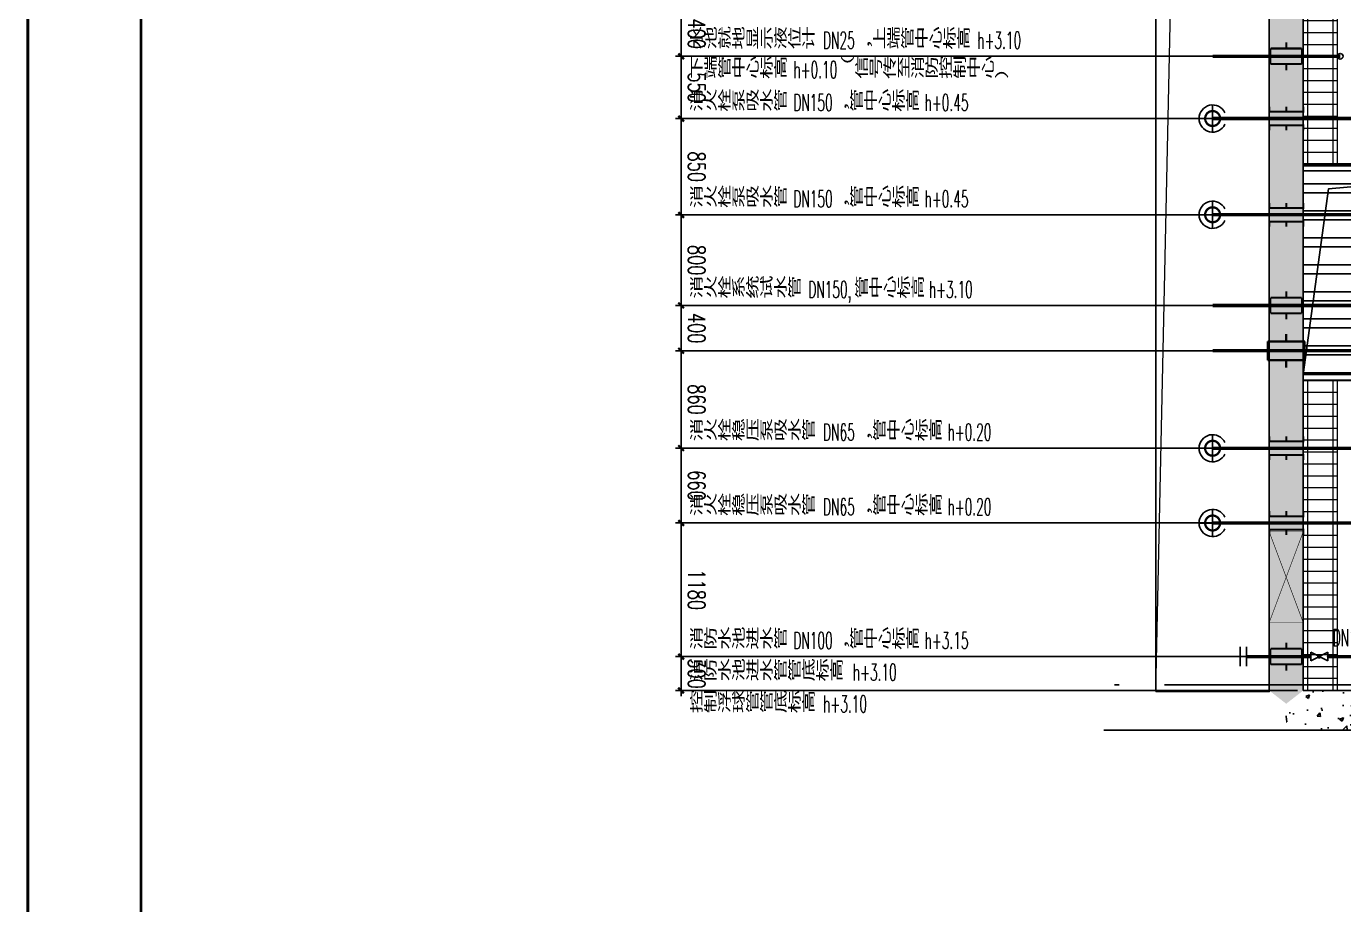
# Model space of a CAD drawing. Extents: x -452079 to 117456, y 3902 to 836955.
# Drawn here: x -328211 to -316578, y 56970 to 64725 of the extents above; entities that cross this region are included whole.
import ezdxf
from ezdxf.enums import TextEntityAlignment as Align

# ---------------------------------------------------------------- set-up
doc = ezdxf.new("R2010")
doc.units = 0
doc.header["$LTSCALE"] = 1000
doc.header["$MEASUREMENT"] = 0
for name, pattern in [('CONTINOUS', [0]), ('DASH', [0.35, 0.25, -0.1]), ('DOTE', [2.4200000000000004, 2, -0.2, 0.02, -0.2]), ('DOTE_30', [0.726, 0.6, -0.06, 0.006, -0.06])]:
    doc.linetypes.add(name, pattern=pattern)
for name, color, linetype in [('0-cxFrame', 155, 'Continuous'), ('A-AXIS-DOTE', 14, 'DOTE'), ('A-AXIS-DP', 126, 'Continuous'), ('A-AXIS-SYMB', 3, 'Continuous'), ('A-HATCH-2', 251, 'Continuous'), ('A-STAIR', 150, 'Continuous'), ('A-WINDOW', 140, 'Continuous'), ('A-防火门窗', 1, 'Continuous'), ('AS-COLN', 6, 'Continuous'), ('AS-WALL', 40, 'Continuous'), ('AS-结构边线层', 200, 'Continuous'), ('FM_ZF凝结', 150, 'Continuous'), ('FM_ZF污水', 2, 'Continuous'), ('FM_ZF消防', 1, 'Continuous'), ('FM_ZF给水', 3, 'Continuous'), ('gps-wang', 90, 'Continuous'), ('S-TEXT_其他文字', 3, 'Continuous'), ('S-wang', 3, 'Continuous'), ('TWT_DIM', 3, 'Continuous'), ('TWT_TEXT', 7, 'Continuous'), ('WALL', 2, 'Continuous'), ('WZ_ZF给水', 3, 'Continuous')]:
    doc.layers.add(name, color=color, linetype=linetype)
for name, color, linetype, lineweight in [('0-cxText', 131, 'Continuous', 25), ('A-WALL-HATCH', 8, 'Continuous', 13), ('Gps-ZF凝结', 150, 'DOTE_30', 60), ('Gps-ZF污水', 2, 'DASH', 60), ('Gps-ZF消防', 1, 'TG_X', 60), ('Gps-ZF给水', 3, 'TG_J', 60), ('S-col', 2, 'Continuous', 0)]:
    doc.layers.add(name, color=color, linetype=linetype, lineweight=lineweight)
doc.styles.add('_TCH_DIM', font='SIMPLEX', dxfattribs={"width": 0.75, "bigfont": '@1HZTXT'})
doc.styles.add('_TCH_DIM_T3', font='SIMPLEX', dxfattribs={"width": 0.7058823529411765, "bigfont": 'GBCBIG'})
doc.styles.add('_TWT_PIPEDN', font='SIMPLEX', dxfattribs={"width": 0.65, "height": 3.5, "bigfont": 'HZTXT'})
doc.styles.add('cx_tuming', font='')
doc.styles.add('cx_tuqian1', font='')
doc.styles.add('TG_LINETYPE', font='SIMPLEX', dxfattribs={"width": 0.8, "height": 3.5, "bigfont": 'HZTXT'})
doc.styles.add('黑体', font='', dxfattribs={"height": 12})
doc.styles.get('cx_tuming').set_extended_font_data('SimHei')
doc.styles.get('cx_tuqian1').set_extended_font_data('SimSun')
doc.styles.get('黑体').set_extended_font_data('SimHei')
doc.linetypes.add('TG_J', pattern='A,2,-0.3,["J",TG_LINETYPE,S=0.1,R=0,X=-0.23,Y=-0.15],0', length=2.3)
doc.linetypes.add('TG_X', pattern='A,5,-0.3,["X",TG_LINETYPE,S=0.1,R=0,X=-0.23,Y=-0.15],0', length=5.3)
doc.dimstyles.new('_TCH_ARCH&&50', dxfattribs={"dimtxt": 148.75, "dimasz": 50, "dimexe": 50, "dimexo": 50, "dimgap": 63.12500000000001, "dimtad": 1, "dimdec": 0, "dimzin": 0, "dimdsep": 46, "dimtxsty": '_TCH_DIM_T3', "dimblk": 'ARCHTICK', "dimcen": 0.09, "dimclrt": 7, "dimazin": 2, "dimtfac": 1, "dimtdec": 0, "dimtix": 1, "dimtmove": 2, "dimatfit": 3, "dimfxl": 0, "dimtolj": 1, "dimtzin": 0, "dimarcsym": 0})
pattern_1 = [(49.99999999999999, (375246.5758206437, -51127.69472976355), (358.6300913003767, -31.37606749129755), [37.5, -412.5]), (355, (375246.5758206437, -51127.69472976355), (-69.3756668065, 376.0960668500059), [30, -330]), (100.4514, (375276.4616606437, -51130.30939976355), (289.2546908570108, 344.7197710304768), [31.870095, -350.571056]), (46.18420000000001, (375246.5758206437, -51027.69472976355), (533.6205243128222, -82.75950716450905), [56.25, -618.75]), (96.6356, (375291.0441931437, -51034.59138326355), (467.3313527743517, 487.0589354502209), [47.805144, -525.8565]), (351.1842, (375246.5758206437, -51027.69472976355), (467.3309725668136, 487.0593004626623), [45, -495]), (21, (375296.5758206437, -51052.69472976355), (298.4535260592309, -201.3094453326694), [37.5, -412.5]), (326.0000000000001, (375296.5758206437, -51052.69472976355), (121.6576659607909, 362.5750225234265), [30, -330]), (71.4514, (375321.4469371437, -51069.47053276355), (420.111314290745, 161.2652483549762), [31.870095, -350.571056]), (37.50000000000001, (375246.5758206437, -51127.69472976355), (6.079927658645334, 166.4469269156558), [0, -326, 0, -335, 0, -331.25]), (7.499999999999999, (375246.5758206437, -51127.69472976355), (131.5347687210743, 197.2058559411801), [0, -191, 0, -318.5, 0, -126.25]), (327.5, (375135.0758206437, -51127.69472976355), (266.9112180862045, -11.27743586718988), [0, -125, 0, -390, 0, -517.5]), (317.5, (375085.0758206437, -51127.69472976355), (291.5930846711931, 50.05249116615887), [0, -162.5, 0, -259, 0, -367.5])]
pattern_2 = [(49.99999999999999, (382155.6185717999, -57909.95943706372), (358.6300913003767, -31.37606749129755), [37.5, -412.5]), (355, (382155.6185717999, -57909.95943706372), (-69.3756668065, 376.0960668500059), [30, -330]), (100.4514, (382185.5044117999, -57912.57410706372), (289.2546908570108, 344.7197710304768), [31.870095, -350.571056]), (46.18420000000001, (382155.6185717999, -57809.95943706372), (533.6205243128222, -82.75950716450905), [56.25, -618.75]), (96.6356, (382200.0869442999, -57816.85609056372), (467.3313527743517, 487.0589354502209), [47.805144, -525.8565]), (351.1842, (382155.6185717999, -57809.95943706372), (467.3309725668136, 487.0593004626623), [45, -495]), (21, (382205.6185717999, -57834.95943706372), (298.4535260592309, -201.3094453326694), [37.5, -412.5]), (326.0000000000001, (382205.6185717999, -57834.95943706372), (121.6576659607909, 362.5750225234265), [30, -330]), (71.4514, (382230.4896882999, -57851.73524006372), (420.111314290745, 161.2652483549762), [31.870095, -350.571056]), (37.50000000000001, (382155.6185717999, -57909.95943706372), (6.079927658645334, 166.4469269156558), [0, -326, 0, -335, 0, -331.25]), (7.499999999999999, (382155.6185717999, -57909.95943706372), (131.5347687210743, 197.2058559411801), [0, -191, 0, -318.5, 0, -126.25]), (327.5, (382044.1185717999, -57909.95943706372), (266.9112180862045, -11.27743586718988), [0, -125, 0, -390, 0, -517.5]), (317.5, (381994.1185717999, -57909.95943706372), (291.5930846711931, 50.05249116615887), [0, -162.5, 0, -259, 0, -367.5])]

# ---------------------------------------------------------------- blocks, each defined once
blk = doc.blocks.new('TK22.A0 L(Dragon)')
at = {"layer": '0-cxFrame', "color": 7, "const_width": 0.5}
blk.add_lwpolyline([(0, 0), (-1189, 0), (-1189, 841), (0, 841)], close=True, dxfattribs=at)
at = {"layer": '0-cxFrame', "const_width": 0.5}
blk.add_lwpolyline([(-80, 10), (-1169, 10), (-1169, 831), (-80, 831)], close=True, dxfattribs=at)
at = {"style": '黑体', "flags": 4}
blk.add_attdef('图幅', text='', height=3.3, dxfattribs=at).set_placement((-40, 3), align=Align.RIGHT)
at = {"layer": '0-cxText', "flags": 4}
for tag, height, style, p in [('建设单位', 3.5, 'cx_tuming', (-45, 240)), ('项目名称', 3.5, 'cx_tuming', (-45, 210)), ('子项名称', 3.5, 'cx_tuming', (-45, 180)), ('工程编号', 3.3, 'cx_tuqian1', (-35, 165)), ('图名1', 3.5, 'cx_tuming', (-45, 87)), ('图名2', 3.5, 'cx_tuming', (-45, 79)), ('图名3', 3.5, 'cx_tuming', (-45, 71)), ('出图日期', 3.3, 'cx_tuqian1', (-39, 60)), ('专业', 3.3, 'cx_tuqian1', (-55, 52)), ('图号', 3.3, 'cx_tuqian1', (-55, 44)), ('版次', 3.3, 'cx_tuqian1', (-20, 44))]:
    blk.add_attdef(tag, text='', height=height, dxfattribs=dict(at, style=style)).set_placement(p, align=Align.MIDDLE)
blk = doc.blocks.new('喇叭裤_M_F')
at = {"layer": 'S-TEXT_其他文字'}
for p, q in [((-2943334.930552511, 331393.1658825671), (-2943334.930552511, 331633.1658825671)), ((-2943454.930552511, 331513.1658825671), (-2943214.930552511, 331513.1658825671))]:
    blk.add_line(p, q, dxfattribs=at)
at = {"layer": 'S-TEXT_其他文字', "const_width": 20}
blk.add_lwpolyline([(-2943268.930585472, 331513.0998825525, -3999.999915126028), (-2943268.930552511, 331513.1658825671)], format="xyb", dxfattribs=at)
at = {"layer": 'S-TEXT_其他文字'}
blk.add_arc((-2943334.930552451, 331513.1658822988), 120, 295.2498606566417, 244.6970538602092, dxfattribs=at)
blk = doc.blocks.new('$LinePat$饰面砖')
at = {"color": 0}
for p, q in [((0, 0), (70, 0)), ((0, 0), (0, -100)), ((35, 0), (35, -100)), ((70, 0), (70, -100)), ((0, -100), (70, -100))]:
    blk.add_line(p, q, dxfattribs=at)
at = {"color": 0, "linetype": 'DASH'}
for p, q in [((0, -12.5), (70, -12.5)), ((0, -87.5), (70, -87.5))]:
    blk.add_line(p, q, dxfattribs=at)
blk = doc.blocks.new('$DorLib2D$00000002')
for p, q in [((-0.5, -1e-16), (-0.5000000000000007, 0.4875)), ((-0.4750000000000007, 0.4875), (-0.5000000000000007, 0.4875)), ((-0.475, 0), (-0.4750000000000007, 0.4875)), ((0.475, 0), (0.4750000000000007, 0.4875)), ((0.4750000000000007, 0.4875), (0.5000000000000007, 0.4875)), ((0.5, -1e-16), (0.5000000000000007, 0.4875)), ((-0.5, -1e-16), (-0.475, 0)), ((0.5, -1e-16), (0.475, 0))]:
    blk.add_line(p, q)
at = {"lineweight": 13}
for centre, start, end in [((-0.4875, 0), 0, 88.53071641864632), ((0.4875, 0), 91.46928358135372, 180)]:
    blk.add_arc(centre, 0.4875, start, end, dxfattribs=at)
blk = doc.blocks.new('_FZH')
at = {"layer": 'A-HATCH-2'}
blk.add_lwpolyline([(-0.4374999996794031, -0.2500000000006821), (-0.4374999996794031, 0.2499999999993179), (-0.2974999996793031, 0.2499999999993179), (-0.2974999996793031, 0.06749999999919964), (0.2975000003207242, 0.06749999999919964), (0.2975000003207242, 0.2499999999993179), (0.4375000003205969, 0.2499999999993179), (0.4375000003205969, -0.2500000000006821), (0.2975000003207242, -0.2500000000006821), (0.2975000003207242, -0.06750000000079126), (-0.2974999996793031, -0.06750000000079126), (-0.2974999996793031, -0.2500000000006821)], close=True, dxfattribs=at)
at = {"layer": 'S-col'}
blk.add_lwpolyline([(-0.3749999996794031, -0.1875000000006821), (-0.3749999996794031, 0.1874999999993179), (-0.3599999996793031, 0.1874999999993179), (-0.3599999996793031, 0.004999999999199645), (0.3600000003207242, 0.004999999999199645), (0.3600000003207242, 0.1874999999993179), (0.3750000003205969, 0.1874999999993179), (0.3750000003205969, -0.1875000000006821), (0.3600000003207242, -0.1875000000006821), (0.3600000003207242, -0.00500000000079126), (-0.3599999996793031, -0.00500000000079126), (-0.3599999996793031, -0.1875000000006821)], close=True, dxfattribs=at)
blk = doc.blocks.new('A$C7EDB0725')
at = {"layer": 'A-HATCH-2'}
h = blk.add_hatch(dxfattribs=at)
h.set_pattern_fill('混凝土', color=8, scale=50)
h.set_pattern_definition(pattern_1)
h.paths.add_polyline_path([(1760.035002462333, 15922.82172966081), (1460.035002462333, 15922.82172966081), (1460.035002462158, 811.935485348411), (1610.035002462333, 695.2688186821324), (1760.035002462508, 811.9354853494588)])
h = blk.add_hatch(dxfattribs=at)
h.set_pattern_fill('混凝土', color=8, scale=50)
h.set_pattern_definition(pattern_1)
h.paths.add_polyline_path([(8660.035002687539, 15922.82172965952), (8310.035002840625, 15922.82172966081), (8310.035002840392, 811.935485348411), (8460.035002840566, 695.2688186821324), (8660.035002687713, 811.9354853481782)])
h = blk.add_hatch(dxfattribs=at)
h.set_pattern_fill('混凝土', color=8, scale=50)
h.set_pattern_definition(pattern_2)
h.paths.add_polyline_path([(2960.0350024621, 13882.82172966127), (3760.0350024621, 13882.82172966127), (3760.0350024621, 14682.82172966127), (2960.0350024621, 14682.82172966127)])
h = blk.add_hatch(dxfattribs=at)
h.set_pattern_fill('混凝土', color=8, scale=50)
h.set_pattern_definition([(49.99999999999999, (382155.6185717999, -55909.95943706372), (358.6300913003767, -31.37606749129755), [37.5, -412.5]), (355, (382155.6185717999, -55909.95943706372), (-69.3756668065, 376.0960668500059), [30, -330]), (100.4514, (382185.5044117999, -55912.57410706372), (289.2546908570108, 344.7197710304768), [31.870095, -350.571056]), (46.18420000000001, (382155.6185717999, -55809.95943706372), (533.6205243128222, -82.75950716450905), [56.25, -618.75]), (96.6356, (382200.0869442999, -55816.85609056372), (467.3313527743517, 487.0589354502209), [47.805144, -525.8565]), (351.1842, (382155.6185717999, -55809.95943706372), (467.3309725668136, 487.0593004626623), [45, -495]), (21, (382205.6185717999, -55834.95943706372), (298.4535260592309, -201.3094453326694), [37.5, -412.5]), (326.0000000000001, (382205.6185717999, -55834.95943706372), (121.6576659607909, 362.5750225234265), [30, -330]), (71.4514, (382230.4896882999, -55851.73524006372), (420.111314290745, 161.2652483549762), [31.870095, -350.571056]), (37.50000000000001, (382155.6185717999, -55909.95943706372), (6.079927658645334, 166.4469269156558), [0, -326, 0, -335, 0, -331.25]), (7.499999999999999, (382155.6185717999, -55909.95943706372), (131.5347687210743, 197.2058559411801), [0, -191, 0, -318.5, 0, -126.25]), (327.5, (382044.1185717999, -55909.95943706372), (266.9112180862045, -11.27743586718988), [0, -125, 0, -390, 0, -517.5]), (317.5, (381994.1185717999, -55909.95943706372), (291.5930846711931, 50.05249116615887), [0, -162.5, 0, -259, 0, -367.5])])
h.paths.add_polyline_path([(2960.0350024621, 12262.82172966127), (3760.0350024621, 12262.82172966127), (3760.0350024621, 11462.82172966127), (2960.0350024621, 11462.82172966127)])
h = blk.add_hatch(dxfattribs=at)
h.set_pattern_fill('混凝土', color=8, scale=50, angle=-90.00000000000001)
h.set_pattern_definition([(320, (-64412.74616426294, -367182.7618396766), (-31.37606749129762, -358.6300913003767), [37.5, -412.5]), (265, (-64412.74616426294, -367182.7618396766), (376.0960668500059, 69.37566680649994), [30, -330]), (10.45139999999999, (-64415.36083426292, -367212.6476796766), (344.7197710304767, -289.2546908570109), [31.870095, -350.571056]), (316.1842, (-64312.74616426294, -367182.7618396766), (-82.75950716450915, -533.6205243128222), [56.25, -618.75]), (6.635599999999986, (-64319.64281776291, -367227.2302121766), (487.0589354502208, -467.3313527743518), [47.80514399999995, -525.8564999999992]), (261.1841999999999, (-64312.74616426294, -367182.7618396766), (487.0593004626622, -467.3309725668137), [44.99999999999996, -494.9999999999997]), (291, (-64337.74616426294, -367232.7618396766), (-201.3094453326695, -298.4535260592308), [37.5, -412.5]), (236, (-64337.74616426294, -367232.7618396766), (362.5750225234265, -121.6576659607909), [30, -329.9999999999999]), (341.4514, (-64354.52196726296, -367257.6329561766), (161.2652483549761, -420.111314290745), [31.870095, -350.571056]), (307.5, (-64412.74616426294, -367182.7618396766), (166.4469269156558, -6.079927658645365), [0, -325.9999999999997, 0, -334.9999999999997, 0, -331.2499999999997]), (277.5, (-64412.74616426294, -367182.7618396766), (197.2058559411801, -131.5347687210743), [0, -191, 0, -318.4999999999999, 0, -126.25]), (237.5, (-64412.74616426294, -367071.2618396766), (-11.27743586718993, -266.9112180862045), [0, -125, 0, -390, 0, -517.5]), (227.5, (-64412.74616426294, -367021.2618396766), (50.05249116615881, -291.5930846711931), [0, -162.5, 0, -259, 0, -367.5])])
h.paths.add_polyline_path([(4960.0350024621, 12012.82172966127), (4960.0350024621, 10262.82172966127), (6180.0350024621, 10262.82172966127), (6180.0350024621, 12012.82172966127)])
h = blk.add_hatch(dxfattribs=at)
h.set_pattern_fill('混凝土', color=8, scale=50)
h.set_pattern_definition(pattern_2)
h.paths.add_polyline_path([(2960.0350024621, 10262.82172966127), (3760.0350024621, 10262.82172966127), (3760.0350024621, 9462.821729661271), (2960.0350024621, 9462.821729661271)])
h = blk.add_hatch(dxfattribs=at)
h.set_pattern_fill('混凝土', color=8, scale=50)
h.set_pattern_definition(pattern_2)
h.paths.add_polyline_path([(2960.0350024621, 8262.821729661271), (3760.0350024621, 8262.821729661271), (3760.0350024621, 7462.821729661271), (2960.0350024621, 7462.821729661271)])
h = blk.add_hatch(dxfattribs=at)
h.set_pattern_fill('混凝土', color=8, scale=50)
h.set_pattern_definition(pattern_2)
h.paths.add_polyline_path([(6180.0350024621, 6512.821729661271), (6180.0350024621, 8262.821729661271), (4960.0350024621, 8262.821729661271), (4960.0350024621, 6512.821729661271)])
h = blk.add_hatch(dxfattribs=at)
h.set_pattern_fill('混凝土', color=8, scale=50)
h.set_pattern_definition(pattern_2)
h.paths.add_polyline_path([(2960.0350024621, 6262.821729661271), (3760.0350024621, 6262.821729661271), (3760.0350024621, 5462.821729661271), (2960.0350024621, 5462.821729661271)])
h = blk.add_hatch(dxfattribs=at)
h.set_pattern_fill('ANSI32', color=8, scale=50, angle=135)
h.set_pattern_definition([(180, (175414.2195415074, -854718.0645114279), (-1.4210854715202e-14, -238.125), []), (180, (175334.8445072222, -854638.6894771426), (-1.4210854715202e-14, -238.125), [])])
h.paths.add_polyline_path([(3810.035024499404, 5461.935485348877), (1760.035024499404, 5456.935485348993), (1760.035024499404, 3546.93548534911), (3810.035024499404, 3551.935485348993)])
h = blk.add_hatch(dxfattribs=at)
h.set_pattern_fill('混凝土', color=8, scale=50)
h.set_pattern_definition(pattern_2)
h.paths.add_polyline_path([(5110.035002975725, 5412.821729661271), (5910.035002975725, 5412.821729661271), (5910.035002975725, 4612.821729661271), (5110.035002975725, 4612.821729661271)])
h = blk.add_hatch(dxfattribs=at)
h.set_pattern_fill('混凝土', color=8, scale=50)
h.set_pattern_definition(pattern_2)
h.paths.add_polyline_path([(4710.035002462042, 3232.821729661271), (2960.035002462042, 3232.821729661271), (2960.035002462042, 2012.821729661271), (4710.035002462042, 2012.821729661271)])
h = blk.add_hatch(dxfattribs=at)
h.set_pattern_fill('混凝土', color=8, scale=50)
h.set_pattern_definition(pattern_1)
h.paths.add_polyline_path([(7910.03500247933, 462.8217296612711), (7660.035002477642, 462.8217296612711), (7660.035002477642, 811.9354853493423), (1760.035002462508, 811.9354853494588), (1610.035002462333, 695.2688186821324), (1610.035002464021, 461.9354853493423), (7910.03500247933, 461.9354853493423)])
at = {"layer": 'A-AXIS-DOTE', "color": 8, "ltscale": 2}
blk.add_line((9373.96479720436, 862.8217296612711), (-6.466172635555267e-06, 862.8217296612711), dxfattribs=at)
blk.add_lwpolyline([(7860.035002975725, 0.0001938601053552702), (7860.035002975725, 16505.81899970882)], dxfattribs=at)
at = {"layer": 'A-AXIS-DP'}
blk.add_lwpolyline([(1760.035002462508, 5461.935485348877), (3810.035024499404, 5461.935485348877), (3810.035024499404, 3551.935485348993), (1760.035002462508, 3551.935485348993)], close=True, dxfattribs=at)
at = {"layer": 'A-HATCH-2'}
blk.add_lwpolyline([(1760.035024499404, 3601.935485348993), (1984.219541507424, 5241.935488572301), (3760.035024499404, 5401.935485348993)], dxfattribs=at)
at = {"layer": 'A-STAIR'}
for p, q in [((1760.0350024621, 16505.81899970882), (1760.0350024621, 16012.71772575991)), ((3850.035002463148, 16505.81899970882), (3850.0350024621, 16012.71772575991)), ((3850.0350024621, 16012.71772575991), (3850.035002463148, 16505.81899970882)), ((4110.035002460994, 16505.81899970882), (4110.0350024621, 16012.71772575991)), ((4370.035002461285, 16505.81899970882), (4370.0350024621, 16012.71772575991)), ((4760.0350024621, 16012.71772575991), (4570.099696937832, 16505.81899970882)), ((4630.035002463323, 16350.21772574373), (4630.0350024621, 16012.71772575991)), ((1760.0350024621, 16012.71772575991), (3850.0350024621, 16012.71772575991)), ((3850.0350024621, 16012.71772575991), (4760.035002457502, 16012.71772576457))]:
    blk.add_line(p, q, dxfattribs=at)
at = {"layer": 'A-WALL-HATCH'}
blk.add_lwpolyline([(460.0350024624495, 801.9354853479454), (777.9579530978808, 15595.09007567233), (1460.035002462333, 15812.82172966011)], dxfattribs=at)
at = {"layer": 'A-WINDOW'}
blk.add_lwpolyline([(3810.035024499404, 5461.935485348877), (1760.035024499404, 5456.935485348993), (1760.035024499404, 3546.93548534911), (3810.035024499404, 3551.935485348993)], close=True, dxfattribs=at)
at = {"layer": 'A-WINDOW', "const_width": 5}
blk.add_lwpolyline([(1459.990747659234, 1412.821729661388), (1759.990747659234, 1412.821729661388), (1759.990747659234, 2212.821729661388), (1459.990747659234, 2212.821729661388)], close=True, dxfattribs=at)
for points in [[(1459.990747659234, 2212.821729661388), (1759.990747659234, 1412.821729661388)], [(1459.990747659234, 1412.821729661388), (1759.990747659234, 2212.821729661388)]]:
    blk.add_lwpolyline(points, dxfattribs=at)
at = {"layer": 'A-防火门窗', "color": 1}
for p, q in [((5260.035002975608, 16012.82172966081), (6760.035002975608, 16012.82172966081)), ((5260.035002975608, 15812.82172966081), (6760.035002975608, 15812.82172966081))]:
    blk.add_line(p, q, dxfattribs=at)
at = {"layer": 'AS-COLN'}
for p, q in [((1460.035002462624, 16505.81899970882), (1460.035002462333, 15922.82172966081)), ((1760.035002462333, 16505.81899970882), (1760.035002462333, 15922.82172966081)), ((8310.03500290378, 16505.81899970882), (8310.035002498771, 1262.821729663483)), ((8660.035002903838, 16505.81899970882), (8660.035002477642, 462.8217296612711)), ((1460.035002462333, 15922.82172966081), (1460.035002462158, 811.935485348411)), ((1760.035002462333, 15922.82172966081), (1760.035002462508, 811.9354853494588)), ((1460.035002462158, 811.935485348411), (-6.466172635555267e-06, 811.935485348411)), ((7660.035002480727, 811.9354853488767), (1760.035002462508, 811.9354853494588)), ((1610.035002462333, 461.9354853485274), (-6.466172635555267e-06, 461.9354853485274)), ((7910.03500247933, 461.9354853493423), (1610.035002464021, 461.9354853493423)), ((7910.03500247933, 461.9354853493423), (7910.03500247933, 462.821729663483)), ((8660.035002477642, 462.8217296612711), (8460.035002480727, 462.8217296629009))]:
    blk.add_line(p, q, dxfattribs=at)
for points in [[(460.0350024624495, 801.9354853479454), (1460.035002462449, 801.9354853479454), (1460.035002462449, 15812.82172966011), (460.0350024624495, 15812.82172966011)], [(2960.0350024621, 13882.82172966127), (3760.0350024621, 13882.82172966127), (3760.0350024621, 14682.82172966127), (2960.0350024621, 14682.82172966127)], [(2960.0350024621, 12262.82172966127), (3760.0350024621, 12262.82172966127), (3760.0350024621, 11462.82172966127), (2960.0350024621, 11462.82172966127)], [(4960.0350024621, 12012.82172966127), (4960.0350024621, 10262.82172966127), (6180.0350024621, 10262.82172966127), (6180.0350024621, 12012.82172966127)], [(2960.0350024621, 10262.82172966127), (3760.0350024621, 10262.82172966127), (3760.0350024621, 9462.821729661271), (2960.0350024621, 9462.821729661271)], [(2960.0350024621, 8262.821729661271), (3760.0350024621, 8262.821729661271), (3760.0350024621, 7462.821729661271), (2960.0350024621, 7462.821729661271)], [(6180.0350024621, 6512.821729661271), (6180.0350024621, 8262.821729661271), (4960.0350024621, 8262.821729661271), (4960.0350024621, 6512.821729661271)], [(2960.0350024621, 6262.821729661271), (3760.0350024621, 6262.821729661271), (3760.0350024621, 5462.821729661271), (2960.0350024621, 5462.821729661271)], [(3760.035024499404, 5401.935485348993), (1760.035024499404, 5401.935485348993), (1760.035024499404, 3601.935485348993), (3760.035024499404, 3601.935485348993)], [(5110.035002975725, 5412.821729661271), (5910.035002975725, 5412.821729661271), (5910.035002975725, 4612.821729661271), (5110.035002975725, 4612.821729661271)], [(4710.035002462042, 3232.821729661271), (2960.035002462042, 3232.821729661271), (2960.035002462042, 2012.821729661271), (4710.035002462042, 2012.821729661271)]]:
    blk.add_lwpolyline(points, close=True, dxfattribs=at)
at = {"layer": 'AS-WALL'}
for p, q in [((6860.03500297555, 16505.81899970882), (6860.035002975608, 16012.82172966081)), ((7060.035002975259, 16505.81899970882), (7060.035002975259, 15812.8217296615)), ((5260.035002976656, 16012.82172966092), (1760.035002462449, 16012.82172966092)), ((5260.035002976656, 15812.82172966139), (5260.035002976656, 16012.82172966092)), ((6860.035002975608, 16012.82172966081), (6760.035002976656, 16012.82172966092)), ((6760.035002976656, 16012.82172966092), (6760.035002976656, 15812.82172966139)), ((1760.035002462449, 15812.8217296615), (5260.035002976656, 15812.82172966139)), ((6760.035002976656, 15812.82172966139), (7060.035002975259, 15812.8217296615))]:
    blk.add_line(p, q, dxfattribs=at)
at = {"layer": 'AS-结构边线层', "linetype": 'DASH'}
for points in [[(7060.035002975957, 16402.82173347818), (7105.172799779626, 16505.81899970882)], [(7860.035002975725, 16505.81899970882), (7860.035002975725, 16402.82173347818), (7060.035002975725, 16402.82173347818), (7060.035002975725, 16505.81899970882)]]:
    blk.add_lwpolyline(points, dxfattribs=at)
at = {"layer": 'A-WALL-HATCH', "yscale": 3, "zscale": 3}
for p, xscale, rotation in [((2060.035002461809, 15812.82217218338), 3.019102133014554, 270.0001690309123), ((2060.035625937278, 15601.48502287334), 3.019102133014554, 270.0001690309123), ((2060.036249412689, 15390.14787356318), 3.019102133014554, 270.0001690309123), ((2060.0368728881, 15178.81072425314), 3.019102133014554, 270.0001690309123), ((2060.03749636357, 14967.47357494298), 3.019102133014554, 270.0001690309123), ((2060.038119839039, 14756.13642563294), 3.019102133014554, 270.0001690309123), ((2060.03874331445, 14544.79927632278), 3.019102133014554, 270.0001690309123), ((2060.039366789861, 14333.46212701274), 3.019102133014554, 270.0001690309123), ((2060.03999026533, 14122.12497770258), 3.019102133014554, 270.0001690309123), ((2060.040613740741, 13910.78782839254), 3.019102133014554, 270.0001690309123), ((2060.04123721621, 13699.45067908238), 3.019102133014554, 270.0001690309123), ((2060.041860691621, 13488.11352977234), 3.019102133014554, 270.0001690309123), ((2060.042484167032, 13276.77638046218), 3.019102133014554, 270.0001690309123), ((2060.043107642501, 13065.43923115214), 3.019102133014554, 270.0001690309123), ((2060.04373111797, 12854.10208184198), 3.019102133014554, 270.0001690309123), ((2060.044354593381, 12642.76493253194), 3.019102133014554, 270.0001690309123), ((2060.044978068792, 12431.42778322178), 3.019102133014554, 270.0001690309123), ((2060.045601544261, 12220.09063391174), 3.019102133014554, 270.0001690309123), ((2060.046225019672, 12008.75348460158), 3.019102133014554, 270.0001690309123), ((2060.046848495142, 11797.41633529153), 3.019102133014554, 270.0001690309123), ((2060.047471970553, 11586.07918598138), 3.019102133014554, 270.0001690309123), ((2060.048095445964, 11374.74203667133), 3.019102133014554, 270.0001690309123), ((2060.048718921433, 11163.40488736118), 3.019102133014554, 270.0001690309123), ((2060.049342396902, 10952.06773805113), 3.019102133014554, 270.0001690309123), ((2060.049965872313, 10740.73058874097), 3.019102133014554, 270.0001690309123), ((2060.050589347724, 10529.39343943093), 3.019102133014554, 270.0001690309123), ((2060.051212823193, 10318.05629012077), 3.019102133014554, 270.0001690309123), ((2060.051836298604, 10106.71914081073), 3.019102133014554, 270.0001690309123), ((2060.052459774073, 9895.381991500573), 3.019102133014554, 270.0001690309123), ((2060.053083249484, 9684.044842190531), 3.019102133014554, 270.0001690309123), ((2060.053706724895, 9472.707692880373), 3.019102133014554, 270.0001690309123), ((2060.054330200364, 9261.37054357033), 3.019102133014554, 270.0001690309123), ((2060.054953675834, 9050.033394260172), 3.019102133014554, 270.0001690309123), ((2060.055577151245, 8838.69624495013), 3.019102133014554, 270.0001690309123), ((2060.056200626655, 8627.359095639971), 3.019102133014554, 270.0001690309123), ((2060.056824102125, 8416.021946329929), 3.019102133014554, 270.0001690309123), ((2060.057447577536, 8204.68479701977), 3.019102133014554, 270.0001690309123), ((2060.058071053005, 7993.347647709728), 3.019102133014554, 270.0001690309123), ((2060.058694528416, 7782.01049839957), 3.019102133014554, 270.0001690309123), ((2060.059318003827, 7570.673349089528), 3.019102133014554, 270.0001690309123), ((2060.059941479296, 7359.336199779369), 3.019102133014554, 270.0001690309123), ((2060.060564954765, 7147.999050469327), 3.019102133014554, 270.0001690309123), ((2060.061188430176, 6936.661901159168), 3.019102133014554, 270.0001690309123), ((2060.061811905587, 6725.324751849126), 3.019102133014554, 270.0001690309123), ((2060.062435381056, 6513.987602538968), 3.019102133014554, 270.0001690309123), ((2060.063058856467, 6302.650453228925), 3.019102133014554, 270.0001690309123), ((2060.063682331936, 6091.313303918767), 3.019102133014554, 270.0001690309123), ((2060.064305807347, 5879.976154608725), 3.019102133014554, 270.0001690309123), ((2060.064929282758, 5668.639005298566), 3.019102133014554, 270.0001690309123), ((2060.071187536931, 3547.301869732051), 3.005896639420586, 270.0001690309124), ((2060.071808285313, 3336.889104973481), 3.005896639420586, 270.0001690309124), ((2060.072429033695, 3126.476340215027), 3.005896639420586, 270.0001690309124), ((2060.073049782077, 2916.063575456457), 3.005896639420586, 270.0001690309124), ((2060.073670530459, 2705.650810698004), 3.005896639420586, 270.0001690309124), ((2060.074291278783, 2495.238045939434), 3.005896639420586, 270.0001690309124), ((2060.074912027165, 2284.825281180863), 3.005896639420586, 270.0001690309124), ((2060.075532775547, 2074.41251642241), 3.005896639420586, 270.0001690309124), ((2060.076153523871, 1863.99975166384), 3.005896639420586, 270.0001690309124), ((2060.076774272253, 1653.586986905269), 3.005896639420586, 270.0001690309124), ((2060.077395020635, 1443.174222146816), 3.005896639420586, 270.0001690309124), ((2060.078015769017, 1232.761457388246), 3.005896639420586, 270.0001690309124), ((2060.078636517399, 1022.348692629792), 3.005896639420586, 270.0001690309124)]:
    blk.add_blockref('$LinePat$饰面砖', p, dxfattribs=dict(at, xscale=xscale, rotation=rotation))
at = {"layer": 'A-防火门窗', "color": 1, "xscale": 1500, "yscale": 1500, "zscale": 200}
blk.add_blockref('$DorLib2D$00000002', (6010.035002975608, 15912.82172966081), dxfattribs=at)
at = {"layer": 'AS-COLN', "xscale": 800, "yscale": 800, "zscale": 800}
blk.add_blockref('_FZH', (8060.035002477642, 862.8217296612711), dxfattribs=at)
blk = doc.blocks.new('$VALVE$00000547')
at = {"const_width": 30}
for points in [[(0, 100), (-250, 100), (-250, 175)], [(0, 100), (0, 175)], [(0, 100), (250, 100), (250, 175)], [(-250, -175), (-250, -100), (0, -100)], [(0, -175), (0, -100)], [(250, -175), (250, -100), (0, -100)]]:
    blk.add_lwpolyline(points, dxfattribs=at)
blk = doc.blocks.new('$VALVE$00000553')
for p, q in [((-137.7, -68.85000000000005), (-137.7, 68.85)), ((-137.7, 0), (137.7, 0)), ((0, -6.279119999999577), (0, 6.279119999999577)), ((137.7, -68.85000000000005), (137.7, 68.85))]:
    blk.add_line(p, q)
at = {"const_width": 18.36}
for points in [[(0, 123.5783553195676), (0, 68.85), (0, 68.85)], [(-137.7, 68.85), (-137.7, 68.85), (0, 68.85)], [(137.7, 68.85), (137.7, 68.85), (0, 68.85)], [(0, -68.85000000000005), (-137.7, -68.85000000000005), (-137.7, -68.85000000000005)], [(0, -68.85000000000005), (137.7, -68.85000000000005), (137.7, -68.85000000000005)], [(0, -68.85000000000005), (0, -123.5783553195677), (0, -123.5783553195677)]]:
    blk.add_lwpolyline(points, dxfattribs=at)
blk = doc.blocks.new('$VALVE$00000333')
for p, q in [((125, 62.5), (-125, -62.5)), ((-125, 62.5), (125, -62.5)), ((-125, -62.5), (-125, 62.5)), ((125, -62.5), (125, 62.5))]:
    blk.add_line(p, q)
at = {"const_width": 31.25}
blk.add_lwpolyline([(-15.625, 0, 1), (15.625, 0, 1)], format="xyb", close=True, dxfattribs=at)
for p in [(-125, 0), (125, 0)]:
    blk.add_point(p)
blk = doc.blocks.new('_ArchTick')
at = {"color": 0, "linetype": 'ByBlock', "const_width": 0.4}
blk.add_lwpolyline([(-0.5, -0.5), (0.5, 0.5)], dxfattribs=at)
blk = doc.blocks.new('*D571')
at = {"layer": 'TWT_DIM', "color": 0, "lineweight": -2, "transparency": 16777216}
for p, q in [((-316985.3892975241, 64860.5167118735), (-322478.9052987557, 64860.50050519955)), ((-322428.9041186985, 64460.50097964834), (-322428.9052987559, 64860.50065270685)), ((-316985.3881174667, 64460.517038815), (-322478.9041186983, 64460.50083214104))]:
    blk.add_line(p, q, dxfattribs=at)
at = {"layer": 'TWT_DIM', "color": 0, "lineweight": -2, "transparency": 16777216, "xscale": 50, "yscale": 50, "zscale": 50}
for p, rotation in [((-322428.9052987559, 64860.50065270685), 90.00016903091166), ((-322428.9041186985, 64460.50097964834), 270.0001690309116)]:
    blk.add_blockref('_ArchTick', p, dxfattribs=dict(at, rotation=rotation))
at = {"layer": 'TWT_DIM', "color": 7, "transparency": 16777216, "insert": (-322291.4047087278, 64660.50122182265), "char_height": 148.75, "attachment_point": 5, "rotation": 270.00016903091165, "style": '_TCH_DIM_T3'}
blk.add_mtext('\\A1;400', dxfattribs=at)
blk = doc.blocks.new('*D572')
at = {"layer": 'TWT_DIM', "color": 0, "lineweight": -2, "transparency": 16777216}
for p, q in [((-316985.3881174667, 64460.5170388148), (-322478.9041186983, 64460.50083214104)), ((-322428.9024957736, 63910.3841642039), (-322428.9041186985, 64460.50097964834)), ((-316985.3864945418, 63910.40022337036), (-322478.9024957735, 63910.3840166966))]:
    blk.add_line(p, q, dxfattribs=at)
at = {"layer": 'TWT_DIM', "color": 0, "lineweight": -2, "transparency": 16777216, "xscale": 50, "yscale": 50, "zscale": 50}
for p, rotation in [((-322428.9041186985, 64460.50097964834), 90.00016903090953), ((-322428.9024957736, 63910.3841642039), 270.0001690309095)]:
    blk.add_blockref('_ArchTick', p, dxfattribs=dict(at, rotation=rotation))
at = {"layer": 'TWT_DIM', "color": 7, "transparency": 16777216, "insert": (-322291.4033072367, 64185.44297757117), "char_height": 148.75, "attachment_point": 5, "rotation": 270.00016903090955, "style": '_TCH_DIM_T3'}
blk.add_mtext('\\A1;550', dxfattribs=at)
blk = doc.blocks.new('*D573')
at = {"layer": 'TWT_DIM', "color": 0, "lineweight": -2, "transparency": 16777216}
for p, q in [((-316985.3864945418, 63910.40022337097), (-322478.9024957735, 63910.3840166966)), ((-322428.8999881317, 63060.37809334511), (-322428.9024957737, 63910.3841642039)), ((-316985.3839868998, 63060.39415251218), (-322478.8999881315, 63060.37794583781))]:
    blk.add_line(p, q, dxfattribs=at)
at = {"layer": 'TWT_DIM', "color": 0, "lineweight": -2, "transparency": 16777216, "xscale": 50, "yscale": 50, "zscale": 50}
for p, rotation in [((-322428.9024957737, 63910.3841642039), 90.00016903091594), ((-322428.8999881317, 63060.37809334511), 270.0001690309159)]:
    blk.add_blockref('_ArchTick', p, dxfattribs=dict(at, rotation=rotation))
at = {"layer": 'TWT_DIM', "color": 7, "transparency": 16777216, "insert": (-322291.4012419533, 63485.38153441961), "char_height": 148.75, "attachment_point": 5, "rotation": 270.0001690309159, "style": '_TCH_DIM_T3'}
blk.add_mtext('\\A1;850', dxfattribs=at)
blk = doc.blocks.new('*D574')
at = {"layer": 'TWT_DIM', "color": 0, "lineweight": -2, "transparency": 16777216}
for p, q in [((-316985.3839868998, 63060.3941525116), (-322478.8999881314, 63060.3779458378)), ((-322428.8976283488, 62260.49130155817), (-322428.8999881316, 63060.37809334509)), ((-316985.3816271171, 62260.50736072468), (-322478.8976283486, 62260.49115405088))]:
    blk.add_line(p, q, dxfattribs=at)
at = {"layer": 'TWT_DIM', "color": 0, "lineweight": -2, "transparency": 16777216, "xscale": 50, "yscale": 50, "zscale": 50}
for p, rotation in [((-322428.8999881316, 63060.37809334509), 90.00016903091003), ((-322428.8976283488, 62260.49130155817), 270.00016903091)]:
    blk.add_blockref('_ArchTick', p, dxfattribs=dict(at, rotation=rotation))
at = {"layer": 'TWT_DIM', "color": 7, "transparency": 16777216, "insert": (-322291.3988082408, 62660.43510309677), "char_height": 148.75, "attachment_point": 5, "rotation": 270.00016903091006, "style": '_TCH_DIM_T3'}
blk.add_mtext('\\A1;800', dxfattribs=at)
blk = doc.blocks.new('*D575')
at = {"layer": 'TWT_DIM', "color": 0, "lineweight": -2, "transparency": 16777216}
for p, q in [((-316985.3816271171, 62260.5073607252), (-322478.8976283487, 62260.49115405089)), ((-322428.8964482904, 61860.49130155992), (-322428.8976283488, 62260.49130155819)), ((-316985.3804470586, 61860.50736072693), (-322478.8964482903, 61860.49115405262))]:
    blk.add_line(p, q, dxfattribs=at)
at = {"layer": 'TWT_DIM', "color": 0, "lineweight": -2, "transparency": 16777216, "xscale": 50, "yscale": 50, "zscale": 50}
for p, rotation in [((-322428.8976283488, 62260.49130155819), 90.00016903091523), ((-322428.8964482904, 61860.49130155992), 270.0001690309152)]:
    blk.add_blockref('_ArchTick', p, dxfattribs=dict(at, rotation=rotation))
at = {"layer": 'TWT_DIM', "color": 7, "transparency": 16777216, "insert": (-322291.3970383203, 62060.49170720413), "char_height": 148.75, "attachment_point": 5, "rotation": 270.00016903091523, "style": '_TCH_DIM_T3'}
blk.add_mtext('\\A1;400', dxfattribs=at)
blk = doc.blocks.new('*D576')
at = {"layer": 'TWT_DIM', "color": 0, "lineweight": -2, "transparency": 16777216}
for p, q in [((-316985.3804470586, 61860.50736072643), (-322478.8964482903, 61860.49115405263)), ((-322428.8939118324, 61000.71753063118), (-322428.8964482905, 61860.49130155992)), ((-316985.3779106006, 61000.7335897977), (-322478.8939118322, 61000.71738312389))]:
    blk.add_line(p, q, dxfattribs=at)
at = {"layer": 'TWT_DIM', "color": 0, "lineweight": -2, "transparency": 16777216, "xscale": 50, "yscale": 50, "zscale": 50}
for p, rotation in [((-322428.8964482905, 61860.49130155992), 90.00016903090999), ((-322428.8939118324, 61000.71753063118), 270.00016903091)]:
    blk.add_blockref('_ArchTick', p, dxfattribs=dict(at, rotation=rotation))
at = {"layer": 'TWT_DIM', "color": 7, "transparency": 16777216, "insert": (-322291.3951800621, 61430.60482174064), "char_height": 148.75, "attachment_point": 5, "rotation": 270.00016903091, "style": '_TCH_DIM_T3'}
blk.add_mtext('\\A1;860', dxfattribs=at)
blk = doc.blocks.new('*D577')
at = {"layer": 'TWT_DIM', "color": 0, "lineweight": -2, "transparency": 16777216}
for p, q in [((-316985.3779106006, 61000.73358979799), (-322478.8939118322, 61000.71738312388)), ((-322428.891964656, 60340.69039014129), (-322428.8939118324, 61000.71753063118)), ((-316985.3759634242, 60340.70644930809), (-322478.8919646558, 60340.69024263399))]:
    blk.add_line(p, q, dxfattribs=at)
at = {"layer": 'TWT_DIM', "color": 0, "lineweight": -2, "transparency": 16777216, "xscale": 50, "yscale": 50, "zscale": 50}
for p, rotation in [((-322428.8939118324, 61000.71753063118), 90.00016903091314), ((-322428.891964656, 60340.69039014129), 270.0001690309131)]:
    blk.add_blockref('_ArchTick', p, dxfattribs=dict(at, rotation=rotation))
at = {"layer": 'TWT_DIM', "color": 7, "transparency": 16777216, "insert": (-322291.3929382448, 60670.70436603129), "char_height": 148.75, "attachment_point": 5, "rotation": 270.0001690309131, "style": '_TCH_DIM_T3'}
blk.add_mtext('\\A1;660', dxfattribs=at)
blk = doc.blocks.new('*D578')
at = {"layer": 'TWT_DIM', "color": 0, "lineweight": -2, "transparency": 16777216}
for p, q in [((-316985.3759634242, 60340.70644930824), (-322478.8919646558, 60340.69024263398)), ((-322428.8884829077, 59160.49514460358), (-322428.891964656, 60340.69039014128)), ((-316985.3724816759, 59160.51120377053), (-322478.8884829075, 59160.49499709628))]:
    blk.add_line(p, q, dxfattribs=at)
at = {"layer": 'TWT_DIM', "color": 0, "lineweight": -2, "transparency": 16777216, "xscale": 50, "yscale": 50, "zscale": 50}
for p, rotation in [((-322428.891964656, 60340.69039014128), 90.00016903091468), ((-322428.8884829077, 59160.49514460358), 270.0001690309147)]:
    blk.add_blockref('_ArchTick', p, dxfattribs=dict(at, rotation=rotation))
at = {"layer": 'TWT_DIM', "color": 7, "transparency": 16777216, "insert": (-322291.3902237825, 59750.59317301753), "char_height": 148.75, "attachment_point": 5, "rotation": 270.00016903091466, "style": '_TCH_DIM_T3'}
blk.add_mtext('\\A1;1180', dxfattribs=at)
blk = doc.blocks.new('*D579')
at = {"layer": 'TWT_DIM', "color": 0, "lineweight": -2, "transparency": 16777216}
for p, q in [((-316985.3724816759, 59160.51120376994), (-322478.8884829075, 59160.49499709628)), ((-322428.8884829077, 59160.49514460358), (-322428.888630415, 59210.49514460336)), ((-322428.8875978744, 58860.4987187091), (-322428.8884829077, 59160.49514460358)), ((-316985.3715966427, 58860.51477787547), (-322478.8875978743, 58860.49857120181)), ((-322428.8875978744, 58860.4987187091), (-322428.8874503672, 58810.49871870932))]:
    blk.add_line(p, q, dxfattribs=at)
at = {"layer": 'TWT_DIM', "color": 0, "lineweight": -2, "transparency": 16777216, "xscale": 50, "yscale": 50, "zscale": 50}
for p, rotation in [((-322428.8884829077, 59160.49514460358), 270.0001690309085), ((-322428.8875978744, 58860.4987187091), 90.00016903090851)]:
    blk.add_blockref('_ArchTick', p, dxfattribs=dict(at, rotation=rotation))
at = {"layer": 'TWT_DIM', "color": 7, "transparency": 16777216, "insert": (-322291.3880403917, 59010.49733730142), "char_height": 148.75, "attachment_point": 5, "rotation": 270.0001690309085, "style": '_TCH_DIM_T3'}
blk.add_mtext('\\A1;300', dxfattribs=at)

msp = doc.modelspace()

# ---------------------------------------------------------------- linework, layer by layer
at = {"layer": 'A-AXIS-SYMB'}
msp.add_lwpolyline([(-328198.5582222261, 33614.62293454784), (-268748.5582222261, 33614.62293454784), (-268748.5582222261, 75664.62293454784), (-328198.5582222261, 75664.62293454784)], close=True, dxfattribs=at)
at = {"layer": 'gps-wang'}
for p, q in [((-317491.0837161547, 59245.07220910757), (-317491.0837161547, 59075.95462049812)), ((-317437.1655667431, 59245.07220910757), (-317437.1655667431, 59075.95462049812))]:
    msp.add_line(p, q, dxfattribs=at)
at = {"layer": 'Gps-ZF凝结', "ltscale": 0.5, "const_width": 30}
for points in [[(-316416.1756186394, 63911.40161221683), (-317735.4158514476, 63911.40161221683)], [(-314757.5572868435, 63061.40161221683), (-317735.4158514476, 63061.40161221683)], [(-316214.3340383784, 60999.73499904948), (-317735.4158514476, 60999.73499904948)], [(-316214.3340383784, 60339.70831915899), (-317735.4158514476, 60339.70831915899)]]:
    msp.add_lwpolyline(points, dxfattribs=at)
at = {"layer": 'Gps-ZF污水', "const_width": 30}
msp.add_lwpolyline([(-317735.4158514472, 62260.5153679041), (-316471.4978336666, 62260.5153679041)], dxfattribs=at)
at = {"layer": 'Gps-ZF消防', "ltscale": 0.4, "const_width": 30}
msp.add_lwpolyline([(-317735.415397372, 61860.50562728552), (-316008.9029847282, 61860.50562728552)], dxfattribs=at)
at = {"layer": 'Gps-ZF给水', "linetype": 'CONTINOUS', "ltscale": 0.4, "const_width": 30}
msp.add_lwpolyline([(-317735.4601062503, 64460.51536790499), (-316608.7325129359, 64460.51536790499)], dxfattribs=at)
at = {"layer": 'Gps-ZF给水', "linetype": 'TG_J', "ltscale": 0.4, "const_width": 30}
for points in [[(-317437.1655667431, 59160.51341480284), (-316868.7531396436, 59160.51341480284)], [(-316718.7531396436, 59160.51341480284), (-315375.676331218, 59160.51341480284)]]:
    msp.add_lwpolyline(points, dxfattribs=at)
at = {"layer": 'S-wang'}
msp.add_circle((-316608.7325129359, 64460.51536790499, -3000), 25, dxfattribs=at)

# ---------------------------------------------------------------- block references
at = {"layer": '0-cxFrame', "xscale": 50, "yscale": 50, "zscale": 50}
msp.add_blockref('TK22.A0 L(Dragon)', (-268748.5582222261, 33614.62293454784), dxfattribs=at)
at = {"layer": 'FM_ZF凝结', "xscale": 0.6, "yscale": 0.6, "zscale": 0.6, "rotation": 180}
for p in [(-317085.4158514476, 63911.40161221683), (-317085.4158514476, 63061.40161221683), (-317085.4158514476, 60999.73499904948), (-317085.4158514476, 60339.70831915899)]:
    msp.add_blockref('$VALVE$00000547', p, dxfattribs=at)
at = {"layer": 'FM_ZF污水'}
msp.add_blockref('$VALVE$00000553', (-317085.4158514472, 62260.5153679041), dxfattribs=at)
at = {"layer": 'FM_ZF消防', "xscale": 1.2, "yscale": 1.2, "zscale": 1.2}
msp.add_blockref('$VALVE$00000553', (-317085.415397372, 61860.50562728552), dxfattribs=at)
at = {"layer": 'FM_ZF给水', "xscale": -1, "yscale": -1}
msp.add_blockref('$VALVE$00000553', (-317085.4601062508, 64460.51536790499), dxfattribs=at)
at = {"layer": 'FM_ZF给水', "xscale": -1, "rotation": 180}
msp.add_blockref('$VALVE$00000553', (-317085.4158513557, 59160.51341480284), dxfattribs=at)
at = {"layer": 'FM_ZF给水', "yscale": -1, "rotation": 180}
msp.add_blockref('$VALVE$00000553', (-317085.4158513557, 59160.51341480284), dxfattribs=at)
at = {"layer": 'FM_ZF给水', "xscale": -0.6, "yscale": 0.6, "zscale": 0.6, "rotation": 180}
msp.add_blockref('$VALVE$00000333', (-316793.7531396436, 59160.51341480284), dxfattribs=at)
at = {"layer": 'Gps-ZF凝结', "linetype": 'Continuous', "rotation": 90.00000000000001}
for p in [(13777.74999247835, 3007246.332190226, -3000), (13777.74999247835, 3006396.332190226, -3000), (13777.74999247835, 3004334.665577059, -6000.000000000009), (13777.74999247835, 3003674.638897168, -9000.000000000018)]:
    msp.add_blockref('喇叭裤_M_F', p, dxfattribs=at)
at = {"layer": 'WALL'}
msp.add_blockref('A$C7EDB0725', (-318695.45085391, 58048.57988255568, -3000), dxfattribs=at)

# ---------------------------------------------------------------- texts
at = {"layer": 'TWT_TEXT', "style": '_TCH_DIM'}
for s, height, width, p in [('水池就地显示液位计', 173.6220472440945, 0.75, (-322356.6590148479, 64527.86787453359)), ('，上端管中心标高', 173.6220472440945, 0.75, (-320864.1590148479, 64527.86787453359)), ('DN25', 148.75, 0.5294117647058824, (-321175.4090148479, 64527.86787453359)), ('h+3.10', 148.75, 0.5294117647058824, (-319814.1590148479, 64527.86787453359)), ('下端管中心标高', 173.6220472440945, 0.75, (-322356.6590148481, 64268.51712732752)), ('（信号传至消防控制中心）', 173.6220472440945, 0.75, (-321021.6590148481, 64268.51712732752)), ('h+0.10', 148.75, 0.5294117647058824, (-321437.9090148481, 64268.51712732752)), ('消火栓泵吸水管', 173.6220472440945, 0.75, (-322356.6573919232, 63977.75105908922)), ('DN150', 148.75, 0.5294117647058824, (-321437.9073919232, 63977.75105908922)), ('，管中心标高', 173.6220472440945, 0.75, (-321066.6573919232, 63977.75105908922)), ('h+0.45', 148.75, 0.5294117647058824, (-320279.1573919232, 63977.75105908922)), ('消火栓泵吸水管', 173.6220472440945, 0.75, (-322356.6548842812, 63127.74498823044)), ('，管中心标高', 173.6220472440945, 0.75, (-321066.6548842812, 63127.74498823044)), ('DN150', 148.75, 0.5294117647058824, (-321437.9048842812, 63127.74498823044)), ('h+0.45', 148.75, 0.5294117647058824, (-320279.1548842812, 63127.74498823044)), ('消火栓系统试水管', 173.6220472440945, 0.75, (-322356.6525244982, 62327.85819644357)), ('DN150,', 148.75, 0.5294117647058824, (-321306.6525244982, 62327.85819644357)), ('管中心标高', 173.6220472440945, 0.75, (-320897.9025244982, 62327.85819644357)), ('h+3.10', 148.75, 0.5294117647058824, (-320241.6525244982, 62327.85819644357)), ('消火栓稳压泵吸水管', 173.6220472440945, 0.75, (-322356.6488079817, 61068.0844255165)), ('DN65', 148.75, 0.5294117647058824, (-321175.3988079817, 61068.0844255165)), ('，管中心标高', 173.6220472440945, 0.75, (-320864.1488079817, 61068.0844255165)), ('h+0.20', 148.75, 0.5294117647058824, (-320076.6488079817, 61068.0844255165)), ('消火栓稳压泵吸水管', 173.6220472440945, 0.75, (-322356.6468608053, 60408.05728502661)), ('DN65', 148.75, 0.5294117647058824, (-321175.3968608053, 60408.05728502661)), ('，管中心标高', 173.6220472440945, 0.75, (-320864.1468608053, 60408.05728502661)), ('h+0.20', 148.75, 0.5294117647058824, (-320076.6468608053, 60408.05728502661)), ('消防水池进水管', 173.6220472440945, 0.75, (-322356.6429365407, 59227.86299749785)), ('DN100', 148.75, 0.5294117647058824, (-321437.8929365407, 59227.86299749785)), ('，管中心标高', 173.6220472440945, 0.75, (-321066.6429365407, 59227.86299749785)), ('h+3.15', 148.75, 0.5294117647058824, (-320279.1429365407, 59227.86299749785)), ('消防水池进水管管底标高', 173.6220472440945, 0.75, (-322356.6429365407, 58947.86299749785)), ('h+3.10', 148.75, 0.5294117647058824, (-320912.8929365407, 58947.86299749785)), ('控制浮球管管底标高', 173.6220472440945, 0.75, (-322356.6429365407, 58667.86299749785)), ('h+3.10', 148.75, 0.5294117647058824, (-321175.3929365407, 58667.86299749785))]:
    msp.add_text(s, height=height, dxfattribs=dict(at, width=width)).set_placement(p)
at = {"layer": 'WZ_ZF给水', "style": '_TWT_PIPEDN', "width": 0.52}
msp.add_text('DN100', height=150, dxfattribs=at).set_placement((-316674.4098310623, 59252.90094711434))

# ---------------------------------------------------------------- dimensions: what is measured, and where the dimension line sits
at = {"layer": 'TWT_DIM'}
for p1, p2, distance, picture, middle in [((-316935.388117467, 64460.51718632231), (-316935.3892975244, 64860.51685938082), 5493.51600125541, '*D571', (-322291.4047087278, 64660.50122182265)), ((-316935.3864945421, 63910.40037087766), (-316935.388117467, 64460.5171863221), 5493.516001255409, '*D572', (-322291.4033072367, 64185.44297757117)), ((-316935.3839869001, 63060.39430001949), (-316935.3864945421, 63910.40037087828), 5493.516001255467, '*D573', (-322291.4012419533, 63485.38153441961)), ((-316935.3816271173, 62260.507508232), (-316935.3839869001, 63060.39430001892), 5493.516001255409, '*D574', (-322291.3988082408, 62660.43510309677)), ((-316935.3804470589, 61860.50750823424), (-316935.3816271173, 62260.5075082325), 5493.516001255409, '*D575', (-322291.3970383203, 62060.49170720413)), ((-316935.3779106009, 61000.73373730499), (-316935.3804470589, 61860.50750823374), 5493.516001255525, '*D576', (-322291.3951800621, 61430.60482174064)), ((-316935.3759634244, 60340.7065968154), (-316935.3779106009, 61000.73373730529), 5493.516001255409, '*D577', (-322291.3929382448, 60670.70436603129)), ((-316935.3724816762, 59160.51135127783), (-316935.3759634244, 60340.70659681554), 5493.516001255525, '*D578', (-322291.3902237825, 59750.59317301753)), ((-316935.3715966429, 58860.51492538276), (-316935.3724816762, 59160.51135127724), 5493.516001255409, '*D579', (-322291.3880403917, 59010.49733730142))]:
    dim = msp.add_aligned_dim(p1=p1, p2=p2, distance=distance, dimstyle='_TCH_ARCH&&50', dxfattribs=at)
    dim.commit()
    dim.dimension.update_dxf_attribs({"geometry": picture, "text_midpoint": middle})

doc.saveas('drawing.dxf')
